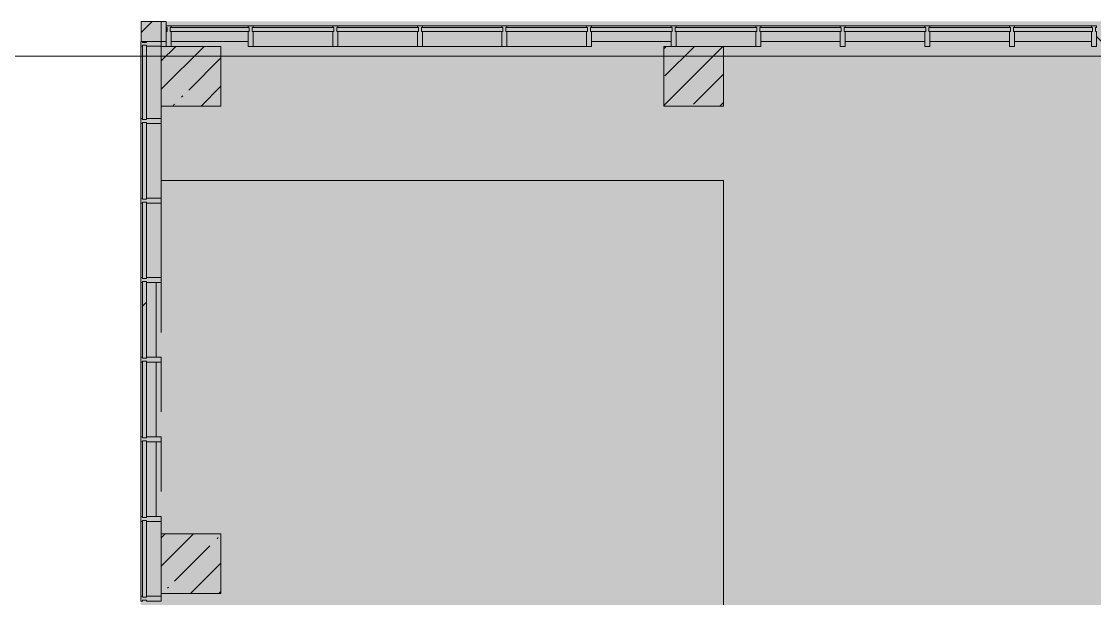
# Model space of a CAD drawing. Header units: millimetres. Extents: x -6228 to 198016, y -8553 to 29000.
# Drawn here: x 2656 to 13440, y 21550 to 27350 of the extents above; entities that cross this region are included whole.
import ezdxf

# ---------------------------------------------------------------- set-up
doc = ezdxf.new("R2010")
doc.units = ezdxf.units.MM
doc.linetypes.add('200_ШТРИХ__ш1_п0_6_', pattern=[800, 500, -300])
doc.linetypes.add('Осевая', pattern=[15875, 3175, -2381.25, 7937.5, -2381.25])
doc.layers.add('A-DETL-GENF-1', color=7, linetype='Continuous', lineweight=9, true_color=0xc0c0c0, transparency=0.4)
for name, color, linetype, lineweight in [('A-DETL-MBND-1', 7, '200_ШТРИХ__ш1_п0_6_', 9), ('A-GLAZ-CURT', 7, 'Continuous', 5), ('A-WALL', 7, 'Continuous', 5), ('S-COLS', 7, 'Continuous', 5), ('Оси', 7, 'Continuous', 9), ('Оси-2', 7, 'Осевая', 9)]:
    doc.layers.add(name, color=color, linetype=linetype, lineweight=lineweight)
for name, color, linetype, lineweight, true_color in [('A-FLOR-1', 7, 'Continuous', 5, 0xb7b7b7), ('A-GLAZ-CURT-1', 7, 'Continuous', 5, 0x737373), ('A-GLAZ-CWMG-1', 7, 'Continuous', 5, 0x737373), ('A-GLAZ-CWMG-2', 7, 'Continuous', 5, 0x383e42), ('A-WALL-3', 7, 'Continuous', 5, 0x737373), ('S-COLS-1', 7, 'Continuous', 5, 0x737373)]:
    doc.layers.add(name, color=color, linetype=linetype, lineweight=lineweight, true_color=true_color)

# ---------------------------------------------------------------- blocks, each defined once
blk = doc.blocks.new('Прямоугольный импост - Импост структурный с накладкой - 190мм-22856805-2_1_1_птичка копия 1')
at = {"layer": 'A-GLAZ-CWMG-1'}
for p, q in [((0, 17), (-50, 17)), ((-50, 17), (-50, 0)), ((-50, 0), (-40, 0)), ((-40, 0), (-40, -40)), ((-10, -40), (-10, 0)), ((-10, 0), (0, 0)), ((0, 11), (0, 17)), ((-40, -40), (-50, -40)), ((-50, -40), (-50, -190)), ((0, -40), (-10, -40)), ((-50, -190), (0, -190))]:
    blk.add_line(p, q, dxfattribs=at)
blk = doc.blocks.new('Системная панель - Стекло - 40мм-22858580-2_1_1_птичка копия 1')
at = {"layer": 'A-GLAZ-CURT-1'}
for p, q in [((372.5, 40), (-372.5, 40)), ((-372.5, 40), (-372.5, 0)), ((-372.5, 0), (372.5, 0)), ((372.5, 0), (372.5, 40))]:
    blk.add_line(p, q, dxfattribs=at)
blk = doc.blocks.new('Системная панель - Стекло - 40мм-V26-2_1_1_птичка копия 1')
at = {"layer": 'A-GLAZ-CURT-1'}
for p, q in [((385, 40), (-385, 40)), ((-385, 40), (-385, 0)), ((-385, 0), (385, 0)), ((385, 0), (385, 40))]:
    blk.add_line(p, q, dxfattribs=at)
blk = doc.blocks.new('Прямоугольный импост - Импост структурный с накладкой - 190мм-22856798-2_1_1_птичка копия 1')
at = {"layer": 'A-GLAZ-CWMG-1'}
for p, q in [((-25, 0), (-25, 17)), ((-25, 17), (25, 17)), ((-15, 0), (-25, 0)), ((-15, -40), (-15, 0)), ((25, 0), (15, 0)), ((15, 0), (15, -40)), ((25, 17), (25, 0)), ((-25, -190), (-25, -40)), ((-25, -40), (-15, -40)), ((15, -40), (25, -40)), ((25, -40), (25, -190)), ((25, -190), (-25, -190))]:
    blk.add_line(p, q, dxfattribs=at)
blk = doc.blocks.new('Прямоугольный импост - Импост структурный с накладкой - 160мм-22858437-2_1_1_птичка копия 1')
at = {"layer": 'A-GLAZ-CWMG-1'}
for p, q in [((3854, 23925), (3854, 23175)), ((4011, 23925), (4011, 23175))]:
    blk.add_line(p, q, dxfattribs=at)
blk = doc.blocks.new('Системная панель - Стекло - 40мм-V27-2_1_1_птичка копия 1')
at = {"layer": 'A-GLAZ-CURT-1'}
for p, q in [((385, 40), (-385, 40)), ((-385, 40), (-385, 0)), ((-385, 0), (385, 0)), ((385, 0), (385, 40))]:
    blk.add_line(p, q, dxfattribs=at)
blk = doc.blocks.new('Системная панель - Стекло - 40мм-V28-2_1_1_птичка копия 1')
at = {"layer": 'A-GLAZ-CURT'}
h = blk.add_hatch(dxfattribs=at)
h.set_pattern_fill('FP_43', color=256, style=0, pattern_type=2)
h.set_pattern_definition([(135, (23850.1, -4371.1), (-1414.21, -1414.21), [1000, -3000]), (135, (24350.1, -5371.1), (-1414.21, -1414.21), [3000, -1000]), (135, (24850.1, -3371.1), (-1414.21, -1414.21), [1000, -3000])])
h.paths.add_polyline_path([(385, 40), (-385, 40), (-385, 0), (385, 0)])
at = {"layer": 'A-GLAZ-CURT-1'}
for p, q in [((385, 40), (-385, 40)), ((-385, 40), (-385, 0)), ((-385, 0), (385, 0)), ((385, 0), (385, 40))]:
    blk.add_line(p, q, dxfattribs=at)
blk = doc.blocks.new('Системная панель - Стекло - 40мм-22856069-2_1_1_птичка копия 1')
at = {"layer": 'A-GLAZ-CURT-1'}
for p, q in [((397.5, 0), (-397.5, 0)), ((-397.5, 0), (-397.5, -40)), ((397.5, -40), (397.5, 0)), ((-397.5, -40), (397.5, -40))]:
    blk.add_line(p, q, dxfattribs=at)
blk = doc.blocks.new('Системная панель - Стекло - 40мм-22856070-2_1_1_птичка копия 1')
at = {"layer": 'A-GLAZ-CURT'}
h = blk.add_hatch(dxfattribs=at)
h.set_pattern_fill('FP_44', color=256, style=0, pattern_type=2)
h.set_pattern_definition([(45, (-9285, -26790), (-1414.21, 1414.21), [1000, -3000]), (45, (-10285, -27290), (-1414.21, 1414.21), [3000, -1000]), (45, (-8285, -27790), (-1414.21, 1414.21), [1000, -3000])])
h.paths.add_polyline_path([(410, -40), (410, 0), (-410, 0), (-410, -40)])
at = {"layer": 'A-GLAZ-CURT-1'}
for p, q in [((410, 0), (-410, 0)), ((-410, 0), (-410, -40)), ((-410, -40), (410, -40)), ((410, -40), (410, 0))]:
    blk.add_line(p, q, dxfattribs=at)
blk = doc.blocks.new('Системная панель - Стекло - 40мм-V29-2_1_1_птичка копия 1')
at = {"layer": 'A-GLAZ-CURT-1'}
for p, q in [((410, 0), (-410, 0)), ((-410, 0), (-410, -40)), ((-410, -40), (410, -40)), ((410, -40), (410, 0))]:
    blk.add_line(p, q, dxfattribs=at)
blk = doc.blocks.new('Системная панель - Стекло - 40мм-22856305-2_1_1_птичка копия 1')
at = {"layer": 'A-GLAZ-CURT'}
h = blk.add_hatch(dxfattribs=at)
h.set_pattern_fill('FP_45', color=256, style=0, pattern_type=2)
h.set_pattern_definition([(45, (-11835.1, -26790), (-1414.21, 1414.21), [1000, -3000]), (45, (-12835.1, -27290), (-1414.21, 1414.21), [3000, -1000]), (45, (-10835.1, -27790), (-1414.21, 1414.21), [1000, -3000])])
h.paths.add_polyline_path([(410, -40), (410, 0), (-410, 0), (-410, -40)])
at = {"layer": 'A-GLAZ-CURT-1'}
for p, q in [((410, 0), (-410, 0)), ((-410, 0), (-410, -40)), ((-410, -40), (410, -40)), ((410, -40), (410, 0))]:
    blk.add_line(p, q, dxfattribs=at)
blk = doc.blocks.new('Системная панель - Стекло - 40мм-V30-2_1_1_птичка копия 1')
at = {"layer": 'A-GLAZ-CURT-1'}
for p, q in [((410, 0), (-410, 0)), ((-410, 0), (-410, -40)), ((-410, -40), (410, -40)), ((410, -40), (410, 0))]:
    blk.add_line(p, q, dxfattribs=at)
blk = doc.blocks.new('Системная панель - Стекло - 40мм-V31-2_1_1_птичка копия 1')
at = {"layer": 'A-GLAZ-CURT-1'}
for p, q in [((397.5, 0), (-397.5, 0)), ((-397.5, 0), (-397.5, -40)), ((397.5, -40), (397.5, 0)), ((-397.5, -40), (397.5, -40))]:
    blk.add_line(p, q, dxfattribs=at)
blk = doc.blocks.new('Прямоугольный импост - Импост структурный с накладкой - 190мм-22856073-2_1_1_птичка копия 1')
at = {"layer": 'A-GLAZ-CWMG-1'}
for p, q in [((-50, 40), (-50, 190)), ((-50, 190), (0, 190)), ((0, 190), (0, 40)), ((-40, 40), (-50, 40)), ((-50, -17), (-50, 0)), ((-50, 0), (-40, 0)), ((-40, 0), (-40, 40)), ((-10, 40), (-10, 0)), ((0, 40), (-10, 40)), ((-10, 0), (0, 0)), ((0, 0), (0, -17)), ((0, -17), (-50, -17))]:
    blk.add_line(p, q, dxfattribs=at)
blk = doc.blocks.new('Прямоугольный импост - Импост структурный с накладкой - 160мм-22794259-2_1_1_птичка копия 1')
at = {"layer": 'A-GLAZ-CWMG-1'}
for p, q in [((4160, 27307), (4935, 27307)), ((4160, 27150), (4935, 27150))]:
    blk.add_line(p, q, dxfattribs=at)
blk = doc.blocks.new('Прямоугольный импост - Импост структурный с накладкой - 160мм-20149070-2_1_1_птичка копия 1')
at = {"layer": 'A-GLAZ-CWMG-1'}
for p, q in [((8385, 27307), (9185, 27307)), ((8385, 27150), (9185, 27150))]:
    blk.add_line(p, q, dxfattribs=at)
blk = doc.blocks.new('Прямоугольный импост - Импост структурный с накладкой - 160мм-22794460-2_1_1_птичка копия 1')
at = {"layer": 'A-GLAZ-CWMG-1'}
for p, q in [((10935, 27307), (11285, 27307)), ((10935, 27150), (11285, 27150))]:
    blk.add_line(p, q, dxfattribs=at)
blk = doc.blocks.new('Прямоугольный импост - Импост структурный с накладкой - 160мм-22794342-2_1_1_птичка копия 1')
at = {"layer": 'A-GLAZ-CWMG-1'}
for p, q in [((11285, 27307), (11735, 27307)), ((11285, 27150), (11735, 27150))]:
    blk.add_line(p, q, dxfattribs=at)
blk = doc.blocks.new('Прямоугольный импост - Импост структурный с накладкой - 190мм-22856065-2_1_1_птичка копия 1')
at = {"layer": 'A-GLAZ-CWMG-1'}
for p, q in [((-25, 40), (-25, 190)), ((-25, 190), (25, 190)), ((25, 190), (25, 40)), ((-15, 40), (-25, 40)), ((-25, -17), (-25, 0)), ((-25, 0), (-15, 0)), ((-15, 0), (-15, 40)), ((15, 40), (15, 0)), ((25, 40), (15, 40)), ((15, 0), (25, 0)), ((25, 0), (25, -17)), ((25, -17), (-25, -17))]:
    blk.add_line(p, q, dxfattribs=at)
blk = doc.blocks.new('Прямоугольный импост - Импост структурный с накладкой - 190мм-V32-2_1_1_птичка копия 1')
at = {"layer": 'A-GLAZ-CWMG-1'}
for p, q in [((-50, 190), (-50, 40)), ((0, 40), (0, 190)), ((-50, 40), (-40, 40)), ((-40, 0), (-50, 0)), ((-50, 0), (-50, -17)), ((-40, 40), (-40, 0)), ((-10, 0), (-10, 40)), ((-10, 40), (0, 40)), ((0, 0), (-10, 0)), ((0, -17), (0, 0)), ((-50, -17), (0, -17))]:
    blk.add_line(p, q, dxfattribs=at)
blk = doc.blocks.new('Системная панель - Стекло - 40мм-V57-2_1_1_птичка копия 1')
at = {"layer": 'A-GLAZ-CURT'}
h = blk.add_hatch(dxfattribs=at)
h.set_pattern_fill('FP_66', color=256, style=0, pattern_type=2)
h.set_pattern_definition([(135, (24650.1, -4371.1), (-1414.21, -1414.21), [1000, -3000]), (135, (25150.1, -5371.1), (-1414.21, -1414.21), [3000, -1000]), (135, (25650.1, -3371.1), (-1414.21, -1414.21), [1000, -3000])])
h.paths.add_polyline_path([(385, 40), (-385, 40), (-385, 0), (385, 0)])
at = {"layer": 'A-GLAZ-CURT-1'}
for p, q in [((385, 40), (-385, 40)), ((-385, 40), (-385, 0)), ((-385, 0), (385, 0)), ((385, 0), (385, 40))]:
    blk.add_line(p, q, dxfattribs=at)
blk = doc.blocks.new('Прямоугольный импост - Импост структурный с накладкой - 190мм-V58-2_1_1_птичка копия 1')
at = {"layer": 'A-GLAZ-CWMG-2'}
for points in [[(3871, 24775), (3871, 25525), (3854, 25525), (3854, 24775)], [(3911, 24775), (4061, 24775), (4061, 25525), (3911, 25525)]]:
    blk.add_hatch(color=256, dxfattribs=at).paths.add_polyline_path(points)
at = {"layer": 'A-GLAZ-CWMG-1'}
for p, q in [((3854, 25525), (3854, 24775)), ((4061, 25525), (4061, 24775))]:
    blk.add_line(p, q, dxfattribs=at)
blk = doc.blocks.new('Системная панель - Стекло - 40мм-V59-2_1_1_птичка копия 1')
at = {"layer": 'A-GLAZ-CURT-1'}
for p, q in [((410, 0), (-410, 0)), ((-410, 0), (-410, -40)), ((-410, -40), (410, -40)), ((410, -40), (410, 0))]:
    blk.add_line(p, q, dxfattribs=at)
blk = doc.blocks.new('Прямоугольный импост - Импост структурный с накладкой - 190мм-23186024-2_1_1_птичка копия 1')
at = {"layer": 'A-GLAZ-CWMG-2'}
for points in [[(9235, 27290), (10035, 27290), (10035, 27307), (9235, 27307)], [(9235, 27100), (10035, 27100), (10035, 27250), (9235, 27250)]]:
    blk.add_hatch(color=256, dxfattribs=at).paths.add_polyline_path(points)
at = {"layer": 'A-GLAZ-CWMG-1'}
for p, q in [((9235, 27307), (10035, 27307)), ((9710, 27100), (10035, 27100))]:
    blk.add_line(p, q, dxfattribs=at)
blk = doc.blocks.new('Прямоугольный импост - Импост структурный с накладкой - 190мм-V60-2_1_1_птичка копия 1')
at = {"layer": 'A-GLAZ-CWMG-1'}
for p, q in [((-25, 40), (-25, 190)), ((25, 190), (25, 40)), ((-15, 40), (-25, 40)), ((-25, -17), (-25, 0)), ((-25, 0), (-15, 0)), ((-15, 0), (-15, 40)), ((15, 40), (15, 0)), ((25, 40), (15, 40)), ((15, 0), (25, 0)), ((25, 0), (25, -17)), ((25, -17), (-25, -17))]:
    blk.add_line(p, q, dxfattribs=at)
blk = doc.blocks.new('Системная панель - Стекло - 40мм-V61-2_1_1_птичка копия 1')
at = {"layer": 'A-GLAZ-CURT-1'}
for p, q in [((410, 0), (-410, 0)), ((-410, 0), (-410, -40)), ((-410, -40), (410, -40)), ((410, -40), (410, 0))]:
    blk.add_line(p, q, dxfattribs=at)
blk = doc.blocks.new('Прямоугольный импост - Импост структурный с накладкой - 190мм-V62-2_1_1_птичка копия 1')
at = {"layer": 'A-GLAZ-CWMG-2'}
for points in [[(7535, 27290), (8335, 27290), (8335, 27307), (7535, 27307)], [(7535, 27100), (8335, 27100), (8335, 27250), (7535, 27250)]]:
    blk.add_hatch(color=256, dxfattribs=at).paths.add_polyline_path(points)
at = {"layer": 'A-GLAZ-CWMG-1'}
for p, q in [((7535, 27307), (8335, 27307)), ((7535, 27100), (8335, 27100))]:
    blk.add_line(p, q, dxfattribs=at)
blk = doc.blocks.new('Системная панель - Стекло - 40мм-V87-2_1_1_птичка копия 1')
at = {"layer": 'A-GLAZ-CURT-1'}
for p, q in [((410, 0), (-410, 0)), ((-410, 0), (-410, -40)), ((-410, -40), (410, -40)), ((410, -40), (410, 0))]:
    blk.add_line(p, q, dxfattribs=at)
blk = doc.blocks.new('Системная панель - Стекло - 40мм-V88-2_1_1_птичка копия 1')
at = {"layer": 'A-GLAZ-CURT-1'}
for p, q in [((410, 0), (-410, 0)), ((-410, 0), (-410, -40)), ((-410, -40), (410, -40)), ((410, -40), (410, 0))]:
    blk.add_line(p, q, dxfattribs=at)
blk = doc.blocks.new('Прямоугольный импост - Импост структурный с накладкой - 190мм-22858574-2_1_1_птичка копия 1')
at = {"layer": 'A-GLAZ-CWMG-2'}
for points in [[(3871, 26375), (3871, 27100), (3854, 27100), (3854, 26375)], [(4061, 26375), (4060, 27100), (3911, 27100), (3911, 26375), (4060, 26375)]]:
    blk.add_hatch(color=256, dxfattribs=at).paths.add_polyline_path(points)
at = {"layer": 'A-GLAZ-CWMG-1'}
for p, q in [((3854, 27100), (3854, 26375)), ((4061, 26500), (4061, 26375))]:
    blk.add_line(p, q, dxfattribs=at)
blk = doc.blocks.new('BSC_Колонна _Прямоугольная - 200х200-22401950-2_1_1_птичка копия 1')
at = {"layer": 'S-COLS'}
h = blk.add_hatch(dxfattribs=at)
h.set_pattern_fill('FP_104', color=256, style=0, pattern_type=2)
h.set_pattern_definition([(45, (-3960, -27250), (-176.7767, 176.7767), [])])
h.paths.add_polyline_path([(-100, -100), (100, -100), (100, 100), (-100, 99)])
at = {"layer": 'S-COLS-1'}
for p, q in [((100, 100), (-100, 100)), ((-100, 99), (-100, -100)), ((100, -100), (100, 100)), ((-100, -100), (100, -100))]:
    blk.add_line(p, q, dxfattribs=at)
blk = doc.blocks.new('Системная панель - Стекло - 40мм-V102-2_1_1_птичка копия 1')
at = {"layer": 'A-GLAZ-CURT'}
h = blk.add_hatch(dxfattribs=at)
h.set_pattern_fill('FP_105', color=256, style=0, pattern_type=2)
h.set_pattern_definition([(45, (-6735, -26790), (-1414.21, 1414.21), [1000, -3000]), (45, (-7735, -27290), (-1414.21, 1414.21), [3000, -1000]), (45, (-5735, -27790), (-1414.21, 1414.21), [1000, -3000])])
h.paths.add_polyline_path([(410, -40), (410, 0), (-410, 0), (-410, -40), (380, -40)])
at = {"layer": 'A-GLAZ-CURT-1'}
for p, q in [((410, 0), (-410, 0)), ((-410, 0), (-410, -40)), ((-410, -40), (410, -40)), ((410, -40), (410, 0))]:
    blk.add_line(p, q, dxfattribs=at)
blk = doc.blocks.new('Системная панель - Стекло - 40мм-V103-2_1_1_птичка копия 1')
at = {"layer": 'A-GLAZ-CURT-1'}
for p, q in [((385, 40), (-385, 40)), ((-385, 40), (-385, 0)), ((-385, 0), (385, 0)), ((385, 0), (385, 40))]:
    blk.add_line(p, q, dxfattribs=at)
blk = doc.blocks.new('BSC_Колонна _Прямоугольная - 600х600-V107-2_1_1_птичка копия 1')
at = {"layer": 'S-COLS'}
h = blk.add_hatch(dxfattribs=at)
h.set_pattern_fill('FP_108', color=256, style=0, pattern_type=2)
h.set_pattern_definition([(45, (-9410, -26800), (-285.123, 285.123), []), (45, (-9124.88, -26800), (-285.123, 285.123), [504.031, -100.806, 16.764, -84.042])])
h.paths.add_polyline_path([(-300, -300), (300, -300), (300, 300), (-300, 300), (-300, -76)])
at = {"layer": 'S-COLS-1'}
for p, q in [((300, 300), (-300, 300)), ((-300, 300), (-300, -300)), ((300, -300), (300, 300)), ((-300, -300), (300, -300))]:
    blk.add_line(p, q, dxfattribs=at)
blk = doc.blocks.new('BSC_Колонна _Прямоугольная - 600х600-V108-2_1_1_птичка копия 1')
at = {"layer": 'S-COLS'}
h = blk.add_hatch(dxfattribs=at)
h.set_pattern_fill('FP_109', color=256, style=0, pattern_type=2)
h.set_pattern_definition([(45, (-4360, -26800), (-285.123, 285.123), []), (45, (-4074.88, -26800), (-285.123, 285.123), [504.031, -100.806, 16.764, -84.042])])
h.paths.add_polyline_path([(-300, -300), (300, -300), (300, 300), (-300, 300), (-300, -38)])
at = {"layer": 'S-COLS-1'}
for p, q in [((300, 300), (-300, 300)), ((-300, 300), (-300, -300)), ((300, -300), (300, 300)), ((-300, -300), (300, -300))]:
    blk.add_line(p, q, dxfattribs=at)
blk = doc.blocks.new('BSC_Колонна _Прямоугольная - 600х600-V109-2_1_1_птичка копия 1')
at = {"layer": 'S-COLS'}
h = blk.add_hatch(dxfattribs=at)
h.set_pattern_fill('FP_111', color=256, style=0, pattern_type=2)
h.set_pattern_definition([(45, (-4360, -21900), (-285.123, 285.123), []), (45, (-4074.88, -21900), (-285.123, 285.123), [504.031, -100.806, 16.764, -84.042])])
h.paths.add_polyline_path([(-300, -300), (300, -300), (300, 300), (-300, 300)])
at = {"layer": 'S-COLS-1'}
for p, q in [((300, 300), (-300, 300)), ((-300, 300), (-300, -300)), ((300, -300), (300, 300)), ((-300, -300), (300, -300))]:
    blk.add_line(p, q, dxfattribs=at)
blk = doc.blocks.new('Системная панель - Стекло - 40мм-V118-2_1_1_птичка копия 1')
at = {"layer": 'A-GLAZ-CURT-1'}
for p, q in [((385, 40), (-385, 40)), ((-385, 40), (-385, 0)), ((-385, 0), (385, 0)), ((385, 0), (385, 40))]:
    blk.add_line(p, q, dxfattribs=at)
blk = doc.blocks.new('Прямоугольный импост - Импост структурный с накладкой - 190мм-V119-2_1_1_птичка копия 1')
at = {"layer": 'A-GLAZ-CWMG-2'}
for points in [[(3871, 21575), (3871, 22325), (3854, 22325), (3854, 21575)], [(4061, 21575), (4061, 22325), (3911, 22325), (3911, 21575), (4060, 21575)]]:
    blk.add_hatch(color=256, dxfattribs=at).paths.add_polyline_path(points)
at = {"layer": 'A-GLAZ-CWMG-1'}
for p, q in [((3854, 22325), (3854, 21575)), ((4061, 22325), (4061, 22200)), ((4061, 21600), (4061, 21575))]:
    blk.add_line(p, q, dxfattribs=at)
blk = doc.blocks.new('Прямоугольный импост - Импост структурный с накладкой - 190мм-V136-2_1_1_птичка копия 1')
at = {"layer": 'A-DETL-MBND-1'}
blk.add_hatch(color=256, dxfattribs=at).paths.add_polyline_path([(4061, 23975), (4061, 24725), (4011, 24725), (4011, 23975)])
blk.add_line((4061, 24725), (4061, 23975), dxfattribs=at)

msp = doc.modelspace()

# ---------------------------------------------------------------- hatches: boundary and pattern name
at = {"layer": 'A-DETL-GENF-1'}
msp.add_hatch(color=256, dxfattribs=at).paths.add_polyline_path([(35454.9, -280), (38760, -280), (38760, 23777.7), (33860, 23777.7), (33860, 27350), (3852, 27350), (3852, 15358), (-268, 15358), (-268, -280), (34580.9, -280)])
at = {"layer": 'A-WALL'}
h = msp.add_hatch(dxfattribs=at)
h.set_pattern_fill('FP_30', color=256, style=0, pattern_type=2)
h.set_pattern_definition([(135, (0, 0), (-176.7767, -176.7767), [])])
h.paths.add_polyline_path([(13710, 27150), (13710, 27350), (13460.3, 27350), (13460.3, 27150), (13606.1, 27150)])
h.paths.add_polyline_path([(4060, 27150), (4110, 27150), (4110, 27350), (4060, 27350), (4060, 27325.2)])

# ---------------------------------------------------------------- linework, layer by layer
at = {"layer": 'A-FLOR-1'}
for p, q in [((9710, 25750), (4061.1, 25750)), ((9710, 20770), (9710, 25750))]:
    msp.add_line(p, q, dxfattribs=at)
at = {"layer": 'A-WALL-3'}
for p, q in [((4110, 27350), (4060, 27350)), ((4110, 27150), (4110, 27350)), ((4060, 27150), (4110, 27150))]:
    msp.add_line(p, q, dxfattribs=at)
at = {"layer": 'Оси'}
msp.add_line((-2111, 27000), (10389, 27000), dxfattribs=at)
at = {"layer": 'Оси-2'}
msp.add_line((10389, 27000), (21360, 27000), dxfattribs=at)

# ---------------------------------------------------------------- block references
at = {"layer": 'A-DETL-MBND-1'}
for p in [(0, 0), (0, -800), (0, -1600)]:
    msp.add_blockref('Прямоугольный импост - Импост структурный с накладкой - 190мм-V136-2_1_1_птичка копия 1', p, dxfattribs=at)
at = {"layer": 'A-GLAZ-CURT-1'}
for name, p in [('Системная панель - Стекло - 40мм-22856069-2_1_1_птичка копия 1', (4547.5, 27290)), ('Системная панель - Стекло - 40мм-V88-2_1_1_птичка копия 1', (5385, 27290)), ('Системная панель - Стекло - 40мм-V102-2_1_1_птичка копия 1', (6235, 27290)), ('Системная панель - Стекло - 40мм-V87-2_1_1_птичка копия 1', (7085, 27290)), ('Системная панель - Стекло - 40мм-V61-2_1_1_птичка копия 1', (7935, 27290)), ('Системная панель - Стекло - 40мм-22856070-2_1_1_птичка копия 1', (8785, 27290)), ('Системная панель - Стекло - 40мм-V59-2_1_1_птичка копия 1', (9635, 27290)), ('Системная панель - Стекло - 40мм-V29-2_1_1_птичка копия 1', (10485, 27290)), ('Системная панель - Стекло - 40мм-22856305-2_1_1_птичка копия 1', (11335.1, 27290)), ('Системная панель - Стекло - 40мм-V30-2_1_1_птичка копия 1', (12185.3, 27290)), ('Системная панель - Стекло - 40мм-V31-2_1_1_птичка копия 1', (13022.8, 27290))]:
    msp.add_blockref(name, p, dxfattribs=at)
at = {"layer": 'A-GLAZ-CURT-1', "rotation": 269.9999999999999}
for name, p in [('Системная панель - Стекло - 40мм-22858580-2_1_1_птичка копия 1', (3871.1, 26737.6)), ('Системная панель - Стекло - 40мм-V103-2_1_1_птичка копия 1', (3871.1, 25950.1)), ('Системная панель - Стекло - 40мм-V57-2_1_1_птичка копия 1', (3871.1, 25150.1)), ('Системная панель - Стекло - 40мм-V28-2_1_1_птичка копия 1', (3871.1, 24350.1)), ('Системная панель - Стекло - 40мм-V26-2_1_1_птичка копия 1', (3871.1, 23550.1)), ('Системная панель - Стекло - 40мм-V27-2_1_1_птичка копия 1', (3871.1, 22750.1)), ('Системная панель - Стекло - 40мм-V118-2_1_1_птичка копия 1', (3871.1, 21950.1))]:
    msp.add_blockref(name, p, dxfattribs=at)
at = {"layer": 'A-GLAZ-CWMG-1'}
for name, p, rotation in [('Прямоугольный импост - Импост структурный с накладкой - 190мм-V32-2_1_1_птичка копия 1', (4110, 27290), 180), ('Прямоугольный импост - Импост структурный с накладкой - 190мм-22856805-2_1_1_птичка копия 1', (3871.1, 27150.1), 89.99999999999991)]:
    msp.add_blockref(name, p, dxfattribs=dict(at, rotation=rotation))
for name, p in [('Прямоугольный импост - Импост структурный с накладкой - 160мм-22794259-2_1_1_птичка копия 1', (0, 0)), ('Прямоугольный импост - Импост структурный с накладкой - 190мм-V62-2_1_1_птичка копия 1', (-2550, 0)), ('Прямоугольный импост - Импост структурный с накладкой - 190мм-V62-2_1_1_птичка копия 1', (-1700, 0)), ('Прямоугольный импост - Импост структурный с накладкой - 190мм-V62-2_1_1_птичка копия 1', (-850, 0)), ('Прямоугольный импост - Импост структурный с накладкой - 190мм-V62-2_1_1_птичка копия 1', (0, 0)), ('Прямоугольный импост - Импост структурный с накладкой - 160мм-20149070-2_1_1_птичка копия 1', (0, 0)), ('Прямоугольный импост - Импост структурный с накладкой - 190мм-23186024-2_1_1_птичка копия 1', (0, 0)), ('Прямоугольный импост - Импост структурный с накладкой - 160мм-20149070-2_1_1_птичка копия 1', (1700, 0)), ('Прямоугольный импост - Импост структурный с накладкой - 160мм-22794460-2_1_1_птичка копия 1', (0, 0)), ('Прямоугольный импост - Импост структурный с накладкой - 160мм-22794342-2_1_1_птичка копия 1', (0, 0)), ('Прямоугольный импост - Импост структурный с накладкой - 160мм-20149070-2_1_1_птичка копия 1', (3400.3, 0)), ('Прямоугольный импост - Импост структурный с накладкой - 160мм-22794259-2_1_1_птичка копия 1', (8475.3, 0)), ('Прямоугольный импост - Импост структурный с накладкой - 190мм-22858574-2_1_1_птичка копия 1', (0, 0)), ('Прямоугольный импост - Импост структурный с накладкой - 190мм-V58-2_1_1_птичка копия 1', (0, 800)), ('Прямоугольный импост - Импост структурный с накладкой - 190мм-V58-2_1_1_птичка копия 1', (0, 0)), ('Прямоугольный импост - Импост структурный с накладкой - 160мм-22858437-2_1_1_птичка копия 1', (0, 800)), ('Прямоугольный импост - Импост структурный с накладкой - 160мм-22858437-2_1_1_птичка копия 1', (0, 0)), ('Прямоугольный импост - Импост структурный с накладкой - 160мм-22858437-2_1_1_птичка копия 1', (0, -800)), ('Прямоугольный импост - Импост структурный с накладкой - 190мм-V119-2_1_1_птичка копия 1', (0, 0))]:
    msp.add_blockref(name, p, dxfattribs=at)
at = {"layer": 'A-GLAZ-CWMG-1', "extrusion": (0, 0, -1)}
for name, p, rotation in [('Прямоугольный импост - Импост структурный с накладкой - 190мм-22856065-2_1_1_птичка копия 1', (-4960, 27290), 180), ('Прямоугольный импост - Импост структурный с накладкой - 190мм-22856065-2_1_1_птичка копия 1', (-5810, 27290), 180), ('Прямоугольный импост - Импост структурный с накладкой - 190мм-22856065-2_1_1_птичка копия 1', (-6660, 27290), 180), ('Прямоугольный импост - Импост структурный с накладкой - 190мм-22856065-2_1_1_птичка копия 1', (-7510, 27290), 180), ('Прямоугольный импост - Импост структурный с накладкой - 190мм-22856065-2_1_1_птичка копия 1', (-8360, 27290), 180), ('Прямоугольный импост - Импост структурный с накладкой - 190мм-V60-2_1_1_птичка копия 1', (-9210, 27290), 180), ('Прямоугольный импост - Импост структурный с накладкой - 190мм-22856065-2_1_1_птичка копия 1', (-10060, 27290), 180), ('Прямоугольный импост - Импост структурный с накладкой - 190мм-22856065-2_1_1_птичка копия 1', (-10910, 27290), 180), ('Прямоугольный импост - Импост структурный с накладкой - 190мм-22856065-2_1_1_птичка копия 1', (-11760.3, 27290), 180), ('Прямоугольный импост - Импост структурный с накладкой - 190мм-22856065-2_1_1_птичка копия 1', (-12610.3, 27290), 180), ('Прямоугольный импост - Импост структурный с накладкой - 190мм-22856073-2_1_1_птичка копия 1', (-13460.3, 27290), 180), ('Прямоугольный импост - Импост структурный с накладкой - 190мм-22856798-2_1_1_птичка копия 1', (-3871.1, 26350.1), 270.0000000000001), ('Прямоугольный импост - Импост структурный с накладкой - 190мм-22856798-2_1_1_птичка копия 1', (-3871.1, 25550.1), 270.0000000000001), ('Прямоугольный импост - Импост структурный с накладкой - 190мм-22856798-2_1_1_птичка копия 1', (-3871.1, 24750.1), 270.0000000000001), ('Прямоугольный импост - Импост структурный с накладкой - 190мм-22856798-2_1_1_птичка копия 1', (-3871.1, 23950.1), 270.0000000000001), ('Прямоугольный импост - Импост структурный с накладкой - 190мм-22856798-2_1_1_птичка копия 1', (-3871.1, 23150.1), 270.0000000000001), ('Прямоугольный импост - Импост структурный с накладкой - 190мм-22856798-2_1_1_птичка копия 1', (-3871.1, 22350.1), 270.0000000000001), ('Прямоугольный импост - Импост структурный с накладкой - 190мм-22856798-2_1_1_птичка копия 1', (-3871.1, 21550.1), 270.0000000000001)]:
    msp.add_blockref(name, p, dxfattribs=dict(at, rotation=rotation))
at = {"layer": 'S-COLS-1'}
for name, p in [('BSC_Колонна _Прямоугольная - 200х200-22401950-2_1_1_птичка копия 1', (3960, 27250)), ('BSC_Колонна _Прямоугольная - 600х600-V108-2_1_1_птичка копия 1', (4360, 26800)), ('BSC_Колонна _Прямоугольная - 600х600-V107-2_1_1_птичка копия 1', (9410, 26800)), ('BSC_Колонна _Прямоугольная - 600х600-V109-2_1_1_птичка копия 1', (4360, 21900))]:
    msp.add_blockref(name, p, dxfattribs=at)

doc.saveas('drawing.dxf')
